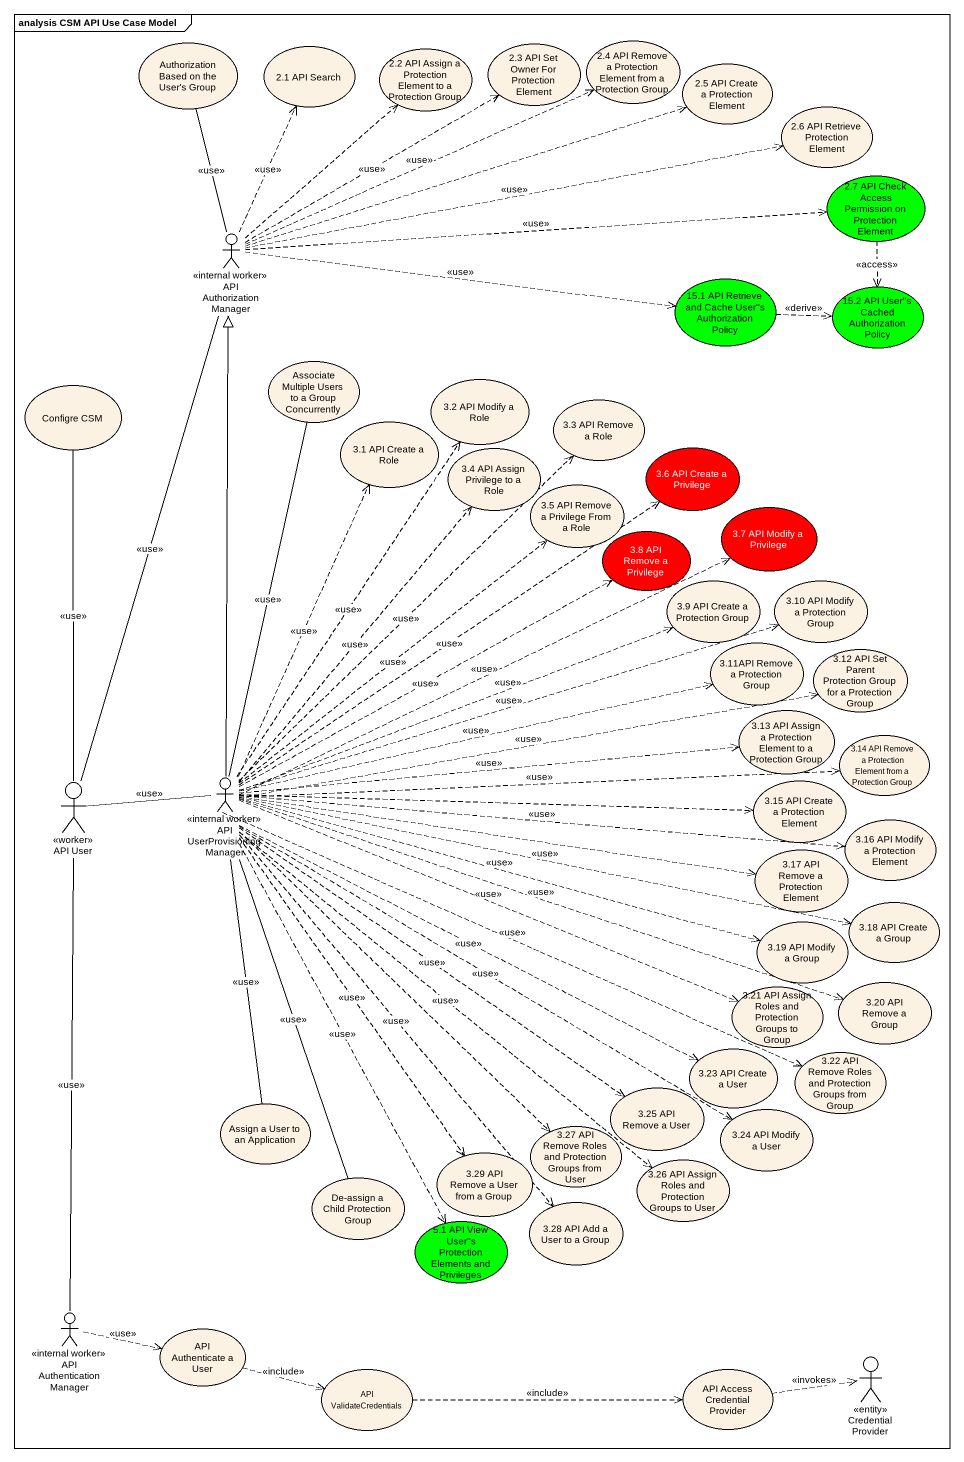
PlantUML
@startuml
mainframe analysis CSM API Use Case Model
usecase "Authorization Based on the User's Group" as Authorization_Based_on_the
usecase "2.4 API Remove a Protection Element from a Protection Group" as u2_4_API_Remove_a_Protection
usecase "2.1 API Search" as u2_1_API_Search
usecase "2.2 API Assign a Protection Element to a Protection Group" as u2_2_API_Assign_a_Protection
usecase "2.3 API Set Owner For Protection Element" as u2_3_API_Set_Owner_For
usecase "2.5 API Create a Protection Element" as u2_5_API_Create_a_Protection
usecase "2.6 API Retrieve Protection Element" as u2_6_API_Retrieve_Protection
usecase "2.7 API Check Access Permission on Protection Element" as u2_7_API_Check_Access #00FF00
actor "API AuthorizationManager" as API_AuthorizationManager <<internal worker>>
usecase "15.1 API Retrieve and Cache User''s Authorization Policy" as u15_1_API_Retrieve_and_Cache #00FF00
usecase "15.2 API User''s Cached Authorization Policy" as u15_2_API_User_s_Cached #00FF00
usecase "Associate Multiple Users to a Group Concurrently" as Associate_Multiple_Users_to
usecase "Configre CSM" as Configre_CSM
usecase "3.2 API Modify a Role" as u3_2_API_Modify_a_Role
usecase "3.3 API Remove a Role" as u3_3_API_Remove_a_Role
usecase "3.1 API Create a Role" as u3_1_API_Create_a_Role
usecase "3.4 API Assign Privilege to a Role" as u3_4_API_Assign_Privilege_to
usecase "3.6 API Create a Privilege" as u3_6_API_Create_a_Privilege #FF0000
usecase "3.5 API Remove a Privilege From a Role" as u3_5_API_Remove_a_Privilege
usecase "3.7 API Modify a Privilege" as u3_7_API_Modify_a_Privilege #FF0000
usecase "3.8 API Remove a Privilege" as u3_8_API_Remove_a_Privilege #FF0000
usecase "3.9 API Create a Protection Group" as u3_9_API_Create_a_Protection
usecase "3.10 API Modify a Protection Group" as u3_10_API_Modify_a
usecase "3.11API Remove a Protection Group" as u3_11API_Remove_a_Protection
usecase "3.12 API Set Parent Protection Group for a Protection Group" as u3_12_API_Set_Parent
usecase "3.13 API Assign a Protection Element to a Protection Group" as u3_13_API_Assign_a
usecase "3.14 API Remove a Protection Element from a Protection Group" as u3_14_API_Remove_a
actor "API User" as API_User <<worker>>
actor "API UserProvisioningManager" as API_UserProvisioningManager <<internal worker>>
usecase "3.15 API Create a Protection Element" as u3_15_API_Create_a
usecase "3.16 API Modify a Protection Element" as u3_16_API_Modify_a
usecase "3.17 API Remove a Protection Element" as u3_17_API_Remove_a
usecase "3.19 API Modify a Group" as u3_19_API_Modify_a_Group
usecase "3.18 API Create a Group" as u3_18_API_Create_a_Group
usecase "3.21 API Assign Roles and Protection Groups to Group" as u3_21_API_Assign_Roles_and
usecase "3.20 API Remove a Group" as u3_20_API_Remove_a_Group
usecase "3.23 API Create a User" as u3_23_API_Create_a_User
usecase "3.22 API Remove Roles and Protection Groups from Group" as u3_22_API_Remove_Roles_and
usecase "Assign a User to an Application" as Assign_a_User_to_an
usecase "3.25 API Remove a User" as u3_25_API_Remove_a_User
usecase "3.24 API Modify a User" as u3_24_API_Modify_a_User
usecase "3.29 API Remove a User from a Group" as u3_29_API_Remove_a_User_from
usecase "3.27 API Remove Roles and Protection Groups from User" as u3_27_API_Remove_Roles_and
usecase "3.26 API Assign Roles and Protection Groups to User" as u3_26_API_Assign_Roles_and
usecase "De-assign a Child Protection Group" as De_assign_a_Child
usecase "5.1 API View User''s Protection Elements and Privileges" as u5_1_API_View_User_s #00FF00
usecase "3.28 API Add a User to a Group" as u3_28_API_Add_a_User_to_a
actor "API AuthenticationManager" as API_AuthenticationManager <<internal worker>>
usecase "API Authenticate a User" as API_Authenticate_a_User
actor "Credential Provider" as Credential_Provider <<entity>>
usecase "API ValidateCredentials" as API_ValidateCredentials
usecase "API Access Credential Provider" as API_Access_Credential
u2_7_API_Check_Access ..> u15_2_API_User_s_Cached : <<access>>
API_AuthorizationManager -up- Authorization_Based_on_the : <<use>>
API_AuthorizationManager .right.> u2_4_API_Remove_a_Protection : <<use>>
API_AuthorizationManager .up.> u2_1_API_Search : <<use>>
API_AuthorizationManager .up.> u2_2_API_Assign_a_Protection
API_AuthorizationManager .up.> u2_3_API_Set_Owner_For : <<use>>
API_AuthorizationManager .right.> u2_5_API_Create_a_Protection
API_AuthorizationManager .right.> u2_6_API_Retrieve_Protection : <<use>>
API_AuthorizationManager .right.> u2_7_API_Check_Access : <<use>>
API_AuthorizationManager .right.> u15_1_API_Retrieve_and_Cache : <<use>>
u15_1_API_Retrieve_and_Cache .right.> u15_2_API_User_s_Cached : <<derive>>
API_User -up- API_AuthorizationManager : <<use>>
API_User -up- Configre_CSM : <<use>>
API_User -right- API_UserProvisioningManager : <<use>>
API_User -- API_AuthenticationManager : <<use>>
API_UserProvisioningManager -up-|> API_AuthorizationManager
API_UserProvisioningManager -up- Associate_Multiple_Users_to : <<use>>
API_UserProvisioningManager .up.> u3_2_API_Modify_a_Role : <<use>>
API_UserProvisioningManager .up.> u3_3_API_Remove_a_Role : <<use>>
API_UserProvisioningManager .up.> u3_1_API_Create_a_Role : <<use>>
API_UserProvisioningManager .up.> u3_4_API_Assign_Privilege_to : <<use>>
API_UserProvisioningManager .up.> u3_6_API_Create_a_Privilege : <<use>>
API_UserProvisioningManager .up.> u3_5_API_Remove_a_Privilege : <<use>>
API_UserProvisioningManager .right.> u3_7_API_Modify_a_Privilege : <<use>>
API_UserProvisioningManager .up.> u3_8_API_Remove_a_Privilege : <<use>>
API_UserProvisioningManager .right.> u3_9_API_Create_a_Protection : <<use>>
API_UserProvisioningManager .right.> u3_10_API_Modify_a : <<use>>
API_UserProvisioningManager .right.> u3_11API_Remove_a_Protection : <<use>>
API_UserProvisioningManager .right.> u3_12_API_Set_Parent : <<use>>
API_UserProvisioningManager .right.> u3_13_API_Assign_a : <<use>>
API_UserProvisioningManager .right.> u3_14_API_Remove_a : <<use>>
API_UserProvisioningManager .right.> u3_15_API_Create_a
API_UserProvisioningManager .right.> u3_16_API_Modify_a : <<use>>
API_UserProvisioningManager .right.> u3_17_API_Remove_a
API_UserProvisioningManager .right.> u3_19_API_Modify_a_Group : <<use>>
API_UserProvisioningManager .right.> u3_18_API_Create_a_Group : <<use>>
API_UserProvisioningManager .right.> u3_21_API_Assign_Roles_and : <<use>>
API_UserProvisioningManager .right.> u3_20_API_Remove_a_Group : <<use>>
API_UserProvisioningManager .right.> u3_23_API_Create_a_User : <<use>>
API_UserProvisioningManager .right.> u3_22_API_Remove_Roles_and : <<use>>
API_UserProvisioningManager -- Assign_a_User_to_an : <<use>>
API_UserProvisioningManager ..> u3_25_API_Remove_a_User : <<use>>
API_UserProvisioningManager .right.> u3_24_API_Modify_a_User : <<use>>
API_UserProvisioningManager ..> u3_29_API_Remove_a_User_from : <<use>>
API_UserProvisioningManager ..> u3_27_API_Remove_Roles_and
API_UserProvisioningManager ..> u3_26_API_Assign_Roles_and : <<use>>
API_UserProvisioningManager -- De_assign_a_Child : <<use>>
API_UserProvisioningManager ..> u5_1_API_View_User_s : <<use>>
API_UserProvisioningManager ..> u3_28_API_Add_a_User_to_a : <<use>>
API_AuthenticationManager .right.> API_Authenticate_a_User : <<use>>
API_Authenticate_a_User .right.> API_ValidateCredentials : <<include>>
API_ValidateCredentials .right.> API_Access_Credential : <<include>>
API_Access_Credential .right.> Credential_Provider : <<invokes>>
@enduml
